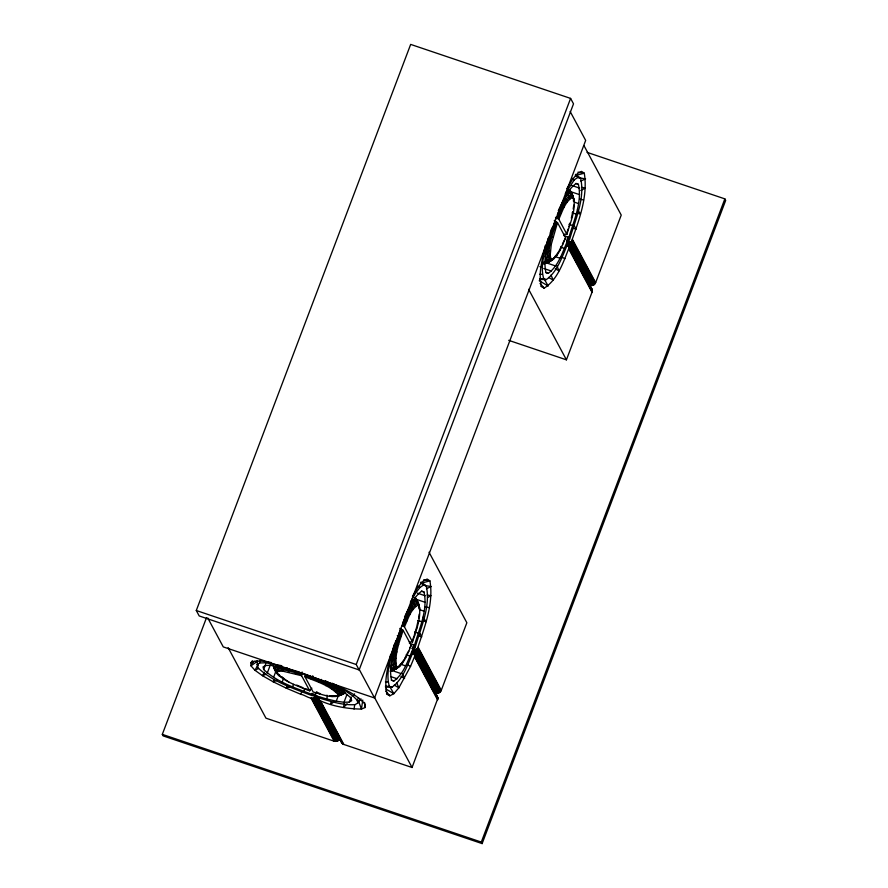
<?xml version="1.0" encoding="UTF-8"?>
<svg xmlns="http://www.w3.org/2000/svg" width="888" height="888" viewBox="0 0 888 888"><rect width="100%" height="100%" fill="white"/><g stroke="black" fill="none" stroke-linecap="round" stroke-linejoin="round"><path stroke-width="1.33" d="M340.948 739.97L341.625 742.712L343.845 744.466L412.054 767.498L437.895 698.212L414.086 652.902L412.287 651.182M508.702 340.337L566.422 359.829L592.007 292.252L592.074 289.41L590.842 287.501M386.502 693.872L389.843 695.781L393.85 693.695L398.867 687.8L410.545 666.355L414.696 656.276L414.086 652.902M540.87 286.202L544.211 288.112C557.875 279.531 563.458 261.816 569.175 247.463C569.108 246.043 568.309 244.722 567.188 243.867L592.274 290.543M392.585 654.167L391.53 665.545L392.285 668.908L393.906 669.985C403.796 665.778 407.215 654.445 411.244 645.432L403.13 630.302L399.833 628.415M400.044 665.922L397.924 667.077L396.481 666.133C394.372 653.957 399.589 641.769 403.13 630.302M419.058 608.89L418.415 603.019L415.14 597.446M416.694 601.087L416.161 598.712L414.441 597.58L417.371 603.585L418.881 604.573C421.922 617.216 416.117 630.069 412.543 642.002L409.246 641.891M557.498 222.633L565.612 237.762C561.593 246.775 558.164 258.108 548.273 262.315L546.653 261.239L545.898 257.875L546.065 252.436L547.141 245.31L551.293 244.289L557.498 222.633L554.201 220.735M554.423 258.253L552.303 259.407L550.849 258.464L550.183 255.467L551.293 244.289M573.437 201.221L573.515 198.601L572.194 195.871M563.614 234.221L566.91 234.332C570.773 220.579 579.675 202.808 569.508 189.777M361.039 698.9L357.797 703.019L355.056 704.639C341.869 705.527 329.115 700.832 316.616 697.269L315.018 695.459L315.34 694.605L311.843 693.373L312.343 695.759C293.295 688.433 272.694 681.806 257.609 667.532L257.12 660.805M257.609 667.532L257.764 664.957M256.91 664.601L259.64 662.981L259.818 660.517M311.843 688.156L309.712 690.842L301.598 675.713L302.131 671.994M305.05 676.878L305.361 674.492C317.671 679.431 331.413 683.516 340.892 693.228L340.914 694.993C331.957 699.023 321.978 694.227 313.164 692.007L305.05 676.878C316.35 681.407 328.949 685.17 337.64 694.072L337.662 695.704L335.631 696.514M394.117 644.566C390.986 658.03 385.325 672.582 389.355 686.346L391.974 687.257C403.785 678.599 408.08 663.203 413.875 650.338L412.187 648.518L413.531 645.165L415.207 646.986L415.506 646.242C421.079 626.928 430.802 606.182 426.251 585.858L421.034 582.029M414.385 645.454L414.574 644.999C419.458 628.049 428.005 609.823 424.009 591.974L421.7 591.175C411.388 598.723 407.614 612.154 402.553 623.387M575.402 174.348L580.619 178.188C585.181 198.512 575.446 219.258 569.885 238.572L569.585 239.316L567.898 237.496L566.566 240.848L568.242 242.668C562.459 255.533 558.152 270.929 546.353 279.587L543.722 278.677C539.76 265.368 545.121 251.26 548.118 238.206M568.764 237.784L568.942 237.329C573.837 220.368 582.384 202.153 578.377 184.304L576.079 183.505C566.078 190.742 562.326 203.663 557.409 214.496M429.037 552.225L466.855 622.754L441.269 690.331L439.416 692.562L436.596 693.306L413.386 650.027C414.974 650.271 416.672 649.605 417.604 648.284C424.575 626.839 433.877 603.718 429.914 580.885L427.172 579.032L423.154 581.118L418.148 587.012L412.454 596.336M567.143 242.224C568.697 242.657 570.485 242.258 571.595 241.07C579.198 219.736 588.067 196.148 584.282 173.204L581.54 171.362L577.533 173.449L572.516 179.343L566.833 188.667M362.781 700.022L361.427 709.09C347.108 708.868 331.757 706.215 318.859 700.099C318.082 699.145 317.704 697.913 317.738 696.692M418.625 618.048L419.225 614.074M573.193 209.057L573.792 205.084L574.081 206.338M354.035 709.09L354.645 705.15M344.233 703.518L343.512 707.47L347.164 703.807M309.712 690.842L303.496 688.577L303.629 687.989M390.665 654.389C388.112 667.265 383.616 680.852 387.101 693.928L389.843 695.781L385.647 691.086M545.321 245.443C542.723 258.73 537.906 272.738 541.469 286.258L544.211 288.112L540.026 283.416M331.135 701.72L330.547 704.351L333.888 701.909M416.938 625.829L418.126 620.668M547.419 244.122L548.784 238.162M571.317 218.159L572.793 211.699L573.126 212.676M395.804 640.792L394.683 644.644L398.623 644.544M550.172 233.122L551.304 229.271M568.931 226.607L569.974 223.032M400.599 628.493C395.837 645.043 387.645 662.837 391.597 680.23L393.906 681.029C404.218 673.481 407.992 660.039 413.053 648.817M401.032 629.059C397.169 641.558 391.464 654.845 393.761 668.109L395.338 669.141L397.924 667.077M402.142 629.692C398.435 641.691 392.962 654.445 395.171 667.188L396.681 668.176L398.89 666.966L404.162 659.473M555.411 221.389C551.537 233.888 545.831 247.164 548.14 260.439L549.705 261.472L552.303 259.407M556.51 222.022C552.802 234.021 547.33 246.775 549.539 259.507L551.048 260.506L553.268 259.296L558.541 251.804M412.298 640.97L413.83 636.563M567.044 232.201L568.198 228.893M228.138 647.641L265.956 718.17L334.166 741.203L337.606 740.947L339.038 739.915L315.862 696.68C311.699 701.287 305.183 694.716 300.799 694.305L301.72 691.785M196.292 610.511L410.667 44.4L570.596 98.402L573.515 103.841L359.141 669.952L199.212 615.961L196.292 610.511L356.221 664.513L359.141 669.952M587.035 152.348L724.863 198.879L725.685 200.399L482.129 843.6L163.137 735.897L162.315 734.376L206.516 617.671M311.522 694.227C294.872 687.812 276.856 682.006 263.669 669.508L265.612 664.368M267.266 673.06L270.662 664.069M273.593 677.333L275.535 672.194M282.218 682.062L283.672 678.199M292.563 686.901L293.528 684.326M303.907 691.53L304.884 688.955M315.018 695.459L316.949 691.774M315.495 695.626L326.518 698.923L327.494 696.359M326.518 698.923L336.241 701.198L338.184 696.059M356.221 664.513L570.596 98.402M336.241 701.198L344 702.275L346.919 694.571M344 702.275L349.25 702.097L351.204 696.958M207.748 617.959L223.265 646.897L374.547 697.979L585.669 140.426L570.152 111.488M589.366 286.624L589.821 285.425L593.783 284.893L595.637 282.662L621.234 215.085L584.06 145.765M482.129 843.6L481.307 842.079L724.863 198.879M555.588 219.07L555.411 219.525C550.516 236.486 541.969 254.701 545.976 272.561L548.273 273.36C558.596 265.801 562.37 252.37 567.421 241.148M568.786 239.127L569.585 239.316L567.898 237.496L568.786 239.127L567.443 242.48L568.242 242.668M413.519 649.028L414.407 646.797L413.531 645.165L415.207 646.986L414.407 646.797M566.91 234.332L558.796 219.203L556.698 217.96C560.617 209.801 563.159 199.345 571.217 194.317L572.782 195.349L574.225 201.498M557.808 218.592C561.56 210.767 564.002 200.732 571.739 195.915L573.248 196.903L573.559 198.501L572.105 197.558L568.808 189.91L570.529 191.042L571.062 193.418M558.796 219.203C562.382 211.733 564.724 202.153 572.105 197.558M419.858 609.168L418.415 603.019L416.849 601.986C408.791 607.015 406.249 617.471 402.331 625.629L404.429 626.873L412.543 642.002M403.43 626.262C407.192 618.437 409.634 608.402 417.371 603.585L419.58 607.703M404.429 626.873C408.014 619.402 410.356 609.823 417.737 605.228M409.601 647.963L411.244 645.432M287.268 685.691L286.191 688.122L300.799 694.305M312.787 675.79L311.266 679.142M339.982 738.428L339.038 739.915M558.863 209.324C562.06 203.53 564.335 196.004 570.551 192.774L572.172 193.839L572.927 197.203M561.349 246.254L559.163 250.749L560.073 250.072M404.495 616.994L407.448 610.933L409.967 614.563M407.525 652.802L404.795 658.43L405.694 657.742M274.325 679.42L273.138 681.773L286.191 688.122L289.888 686.69M264.38 672.249L262.493 675.69L273.138 681.773L276.934 680.363M253.491 661.405L250.993 665.845L254.945 670.262L262.493 675.69L266.178 674.214M258.142 664.646L254.945 670.262L258.563 668.464M565.356 193.429L574.303 179.853L577.999 177.278L580.619 178.188M410.356 602.197L415.406 593.406L419.924 587.523L423.632 584.948L426.251 585.858M408.114 609.812L413.797 601.742L416.183 600.443L417.804 601.509L418.304 603.751M357.797 703.019L357.087 700.088L353.002 696.048L354.567 693.861M257.587 661.083L250.993 665.845L250.904 662.737L252.447 660.716M321.456 679.42L318.97 682.361M357.087 700.088L358.708 697.99M554.168 257.631L552.003 260.217L543.623 263.947L546.198 262.537M411.377 602.153L415.373 598.967L417.049 600.066M393.373 669.841L390.853 671.217L396.292 668.686L397.78 666.888M400.51 664.435L396.292 668.686M329.226 683.161L325.885 685.691M557.065 255.067L554.889 256.765M401.665 663.647L402.697 662.737M550.849 258.464L543.5 262.415L545.221 263.547L546.908 262.637M396.481 666.133L390.731 669.574L390.209 667.254M550.183 255.467L545.898 257.875M395.815 663.136L389.954 666.1M331.668 696.47L338.705 695.881L342.479 694.405L342.446 692.585L335.586 686.757L331.535 688.899M340.182 695.326L345.377 692.818L337.662 695.704M349.25 702.097L351.659 700.676L351.038 698.101C337.851 685.614 319.835 679.797 303.185 673.393M549.705 261.472L546.775 263.003L545.099 261.904M395.338 669.141L392.407 670.673L390.731 669.574M318.082 698.745L320.335 697.48M580.774 190.543L585.336 188.012L581.474 187.301M427.539 597.58L430.969 595.682L427.095 594.971M390.11 671.15L391.83 670.207M550.327 250.627L546.065 252.436M395.959 658.297L391.697 660.117M342.324 689.998L343.934 691.796L337.64 694.072M563.214 243.601L562.448 244L565.612 237.762M408.08 651.67L408.846 651.27M340.093 689.976L335.553 691.752M580.763 181.063L585.581 178.888L577.922 177.611M426.395 588.733L431.202 586.557L423.554 585.281M319.158 693.872L319.98 693.506L316.184 692.329M250.904 662.737L254.678 661.127L262.071 661.138L271.284 662.548M332.279 683.26C343.8 689.144 356.621 694.216 365.112 704.373L365.201 707.492L361.427 709.09L358.419 700.676M273.304 666.555L277.123 673.648L277.1 672.016L279.132 671.206L283.094 671.25L301.598 675.713M341.603 694.627L343.967 693.683L343.934 691.796M566.133 246.387L568.564 245.432M411.766 654.056L414.185 653.102M547.741 262.171L549.239 261.66M396.914 651.959L392.774 652.98M575.369 175.547L584.282 173.204L578.021 172.128M422.266 582.883L429.914 580.885L423.643 579.797M326.051 695.57L327.184 695.282M552.991 236.863L549.05 236.963M259.64 662.981L265.623 662.781L281.84 665.734M286.18 667.732L276.668 666.866L274.381 667.787L274.414 669.608L276.756 672.216M539.871 279.465L546.353 279.587M385.503 687.145L391.974 687.257M539.782 278.588L543.722 278.677M385.414 686.258L389.355 686.346M539.804 274.214L542.357 274.337M385.436 681.884L387.989 682.006M539.882 266.655L542.346 266.866M435.442 693.095L436.596 693.306M329.526 695.659L337.185 696.281L339.305 695.426L339.283 693.728C330.181 684.404 317.005 680.474 305.172 675.735M579.698 199.134L583.583 199.989M425.33 606.815L429.215 607.658M555.322 228.882L551.67 227.983M400.943 636.552L397.302 635.653M413.075 650.149L413.875 650.338L412.187 648.518M301.898 673.326C293.329 671.261 283.96 666.555 275.147 669.275L275.18 671.039C281.718 680.497 293.462 684.038 303.496 688.577M577.855 213.331L580.43 214.03L577.478 209.457M423.476 621.001L426.051 621.7L423.099 617.127M301.72 674.569C293.495 672.582 284.504 668.076 276.057 670.695L276.09 672.394L279.209 675.968M575.79 183.428L578.377 184.304M571.794 185.481L579.575 188.112M570.518 191.597L579.587 194.661M574.525 202.209L578.421 203.519M572.249 212.765L576.134 214.075M569.019 224.298L572.904 225.608M563.758 235.586L568.942 237.329M560.628 247.142L564.513 248.451M554.745 256.454L559.94 258.208M545.132 262.426L555.5 265.923M543.745 268.465L551.526 271.095M545.687 272.483L548.273 273.36M421.411 591.097L424.009 591.974M417.427 593.151L425.208 595.781M416.139 599.267L425.219 602.341M420.157 609.878L424.042 611.188M417.871 620.435L421.767 621.744M414.641 631.967L418.537 633.277M409.379 643.256L414.574 644.999M406.26 654.811L410.145 656.121M400.377 664.124L405.561 665.878M390.753 670.096L401.132 673.604M390.676 676.578L397.158 678.765M391.308 680.153L393.906 681.029M162.315 734.376L481.307 842.079M573.526 228.349L576.079 229.215L574.236 225.641M419.158 636.019L421.711 636.885L419.869 633.311M299.689 672.149L288.178 668.686L270.707 665.334L265.445 665.512L263.048 666.944L263.669 669.508M312.665 694.993L316.161 696.225M305.816 688.788L310.19 690.376M296.736 685.103L302.475 687.501M325.374 680.841L345.798 691.175L353.002 696.048M561.283 256.887L564.912 258.686M406.915 664.568L410.545 666.355M555.5 217.316L556.698 217.96M555.4 268.875L558.929 270.807L556.976 265.823M401.021 676.545L404.551 678.476L402.597 673.493M332.412 684.959L335.586 686.757M414.718 635.764L414.219 635.464L416.65 627.128L417.049 627.772M548.651 277.456L553.235 280.131L551.004 275.08M394.272 685.125L398.867 687.8L396.636 682.75M539.216 280.708L548.218 286.025L544.422 279.409M385.969 689.044L393.85 693.695L390.043 687.079M572.116 178.333L574.303 179.853M417.749 586.013L419.924 587.523M277.445 673.559L279.62 675.113M278.266 674.813L288.877 682.028M575.846 175.702L577.999 177.278M420.401 582.595L423.632 584.948M558.274 210.534L561.194 213.364M404.995 619.147L406.826 621.034M561.815 203.263L564.335 206.893M277.1 672.016L273.748 666.233L273.782 668.109M283.217 678.821L281.807 676.667M279.132 671.206L276.113 665.279M565.19 197.647L567.343 201.898M410.822 605.316L412.964 609.568M412.92 600.31L415.617 606.382M283.094 671.25L281.119 666.91M437.495 696.547L413.286 651.947M572.527 239.56L595.637 282.662M572.283 240.104L595.393 283.183M571.972 240.604L595.071 283.683M571.595 241.07L594.694 284.138M571.162 241.458L594.261 284.537M570.673 241.802L593.783 284.893M570.152 242.069L593.262 285.181M569.574 242.258L592.718 285.403M568.986 242.369L592.141 285.548M568.375 242.402L591.552 285.625M567.754 242.346L590.964 285.636M567.787 243.434L590.387 285.57M567.188 243.234L592.074 289.41M567.665 244.278L592.207 289.965M569.164 248.041L592.263 291.12M582.151 272.405L583.438 274.814M569.064 248.607L592.174 291.686M568.897 249.151L592.007 292.252M528.604 289.288L566.422 359.829M418.159 647.23L441.269 690.331M417.915 647.774L441.014 690.864M417.604 648.284L440.703 691.352M417.227 648.74L440.326 691.808M416.794 649.139L439.893 692.218M416.306 649.472L439.416 692.562M415.773 649.739L438.894 692.851M415.207 649.927L438.339 693.073M414.618 650.038L437.773 693.217M414.008 650.072L437.185 693.306M413.42 651.104L436.008 693.239M413.464 652.103L437.84 697.635M413.453 652.736L437.895 698.212M414.785 655.71L437.884 698.789M414.696 656.276L437.795 699.367M414.53 656.82L437.64 699.922M374.225 696.958L412.054 767.498M359.03 669.041L374.547 697.979M320.735 701.365L343.845 744.466M319.669 700.299L343.312 744.233M317.36 696.236L342.812 743.944M317.749 697.324L340.293 739.349M317.138 696.825L342.357 743.589M318.004 698.534L341.625 742.712M316.206 696.17L339.416 739.46M315.451 697.135L338.606 740.315M314.996 697.524L338.128 740.67M314.485 697.835L337.606 740.947M313.952 698.079L337.052 741.169M313.386 698.245L336.485 741.325M312.798 698.334L335.897 741.402M312.21 698.334L335.309 741.413M311.621 698.257L334.732 741.336M311.044 698.09L334.166 741.203M313.531 695.193L314.807 697.646M568.142 238.384L569.796 242.191M414.319 647.319L415.418 649.861M418.559 604.872L419.147 606.271M288.711 672.149L287.435 667.931M573.515 198.601L573.948 200.033M569.996 198.712L567.288 192.641L569.741 191.297L571.417 192.396L571.939 194.716M388.655 661.804L389.31 664.457M295.604 673.848L295.249 671.273M364.546 702.43L365.201 707.492M268.065 661.593L265.623 662.781L268.065 661.593M543.678 256.787L543.023 254.135L543.678 256.787"/></g></svg>
